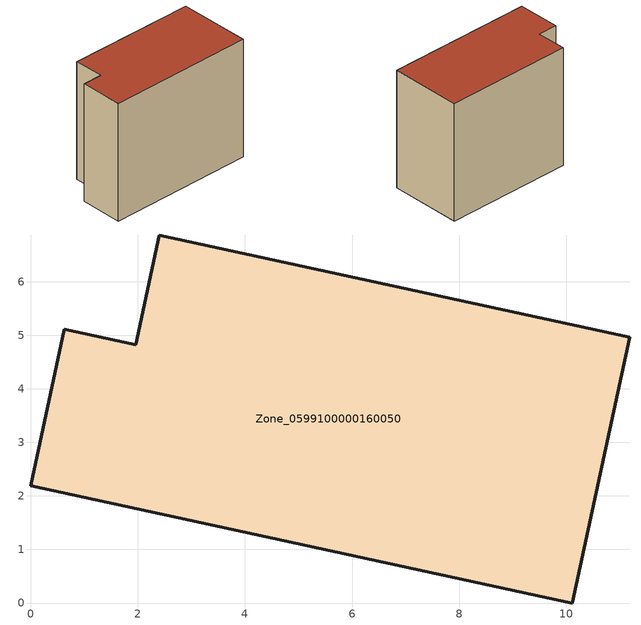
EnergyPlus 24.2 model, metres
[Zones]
Zone_0599100000160050
 floor ground (C_G): 10.11,0 0,2.19 0.63,5.11 1.96,4.82 2.4,6.87 11.18,4.96 z0
 wall outside (C_F): 1.96,4.82 0.63,5.11 0,2.19 10.11,0 11.18,4.96 2.4,6.87 1.96,4.82 z0:8.43
 roof outside (C_R): 11.18,4.96 2.4,6.87 1.96,4.82 0.63,5.11 0,2.19 10.11,0 z8.43
[BUILDING]
Pand.0599100000160050: North Axis=0; Terrain=City; Loads Convergence Tolerance Value=0.04; Temperature Convergence Tolerance Value=0.4; Solar Distribution=FullExterior; Maximum Number of Warmup Days=25; Minimum Number of Warmup Days=1
[Site:Location]
Rotterdam.The.Hague.AP_ZH_NLD Design_Conditions: Latitude=51.96; Longitude=4.45; Time Zone=1; Elevation=-4.5
[SITE:GROUNDTEMPERATURE:BUILDINGSURFACE]
18, 18, 18, 18, 18, 18, 18, 18, 18, 18, 18, 18
[MATERIAL] Thermal Absorptance=0.9; Solar Absorptance=0.7; Visible Absorptance=0.7
Name | Roughness | Thickness | Conductivity | Density | Specific Heat
G.TC.1975-1991 | MediumSmooth | 0.15 | 0.288461 | 540 | 1210
F.TC.1975-1991 | Rough | 0.3 | 0.230769 | 1920 | 840
R.TC.1975-1991 | MediumRough | 0.2 | 0.153846 | 1500 | 1000
[CONSTRUCTION]
C_G: G.TC.1975-1991
C_F: F.TC.1975-1991
C_R: R.TC.1975-1991
[ZONE]
Zone_0599100000160050: Type=1; Multiplier=1; Ceiling Height=Autocalculate; Volume=Autocalculate; Floor Area=autocalculate; Part of Total Floor Area=Yes
[ZONEINFILTRATION:DESIGNFLOWRATE]
Infil_Zone_0599100000160050: Zone or ZoneList or Space or SpaceList=Zone_0599100000160050; Schedule=AlwaysOn; Design Flow Rate Calculation Method=Flow/Area; Flow Rate per Floor Area=0.003; Constant Term Coefficient=1; Temperature Term Coefficient=0; Velocity Term Coefficient=0; Velocity Squared Term Coefficient=0
[HVACTEMPLATE:ZONE:IDEALLOADSAIRSYSTEM]
Zone_0599100000160050: Maximum Heating Supply Air Temperature=50; Minimum Cooling Supply Air Temperature=13; Maximum Heating Supply Air Humidity Ratio=0.0156; Minimum Cooling Supply Air Humidity Ratio=0.0077; Heating Limit=NoLimit; Cooling Limit=NoLimit; Dehumidification Control Type=ConstantSensibleHeatRatio; Cooling Sensible Heat Ratio=0.7; Dehumidification Setpoint=60; Humidification Control Type=None; Humidification Setpoint=30; Outdoor Air Method=None; Outdoor Air Flow Rate per Person=0.00944; Outdoor Air Flow Rate per Zone Floor Area=0; Outdoor Air Flow Rate per Zone=0; Demand Controlled Ventilation Type=None; Outdoor Air Economizer Type=NoEconomizer; Heat Recovery Type=None; Sensible Heat Recovery Effectiveness=0.7; Latent Heat Recovery Effectiveness=0.65
[ZONECONTROL:THERMOSTAT]
ThermostatControl_Zone_0599100000160050: Zone or ZoneList=Zone_0599100000160050; Control Type Schedule=DualSetpointControlType; Control 1=Thermostat_Zone_0599100000160050; Temperature Difference Between Cutout And Setpoint=0
[THERMOSTATSETPOINT:DUALSETPOINT]
Thermostat_Zone_0599100000160050: Heating Setpoint Temperature Schedule=HeatingSetpoint_Zone_0599100000160050; Cooling Setpoint Temperature Schedule=CoolingSetpoint_Zone_0599100000160050
[SCHEDULE:COMPACT]
HeatingSetpoint_Zone_0599100000160050: Through: 12/31, For: AllDays, Until: 24:00, 21
CoolingSetpoint_Zone_0599100000160050: Through: 12/31, For: AllDays, Until: 24:00, 24
DualSetpointControlType: Through: 12/31, For: AllDays, Until: 24:00, 4
AlwaysOn: Through: 12/31, For: AllDays, Until: 24:00, 1
